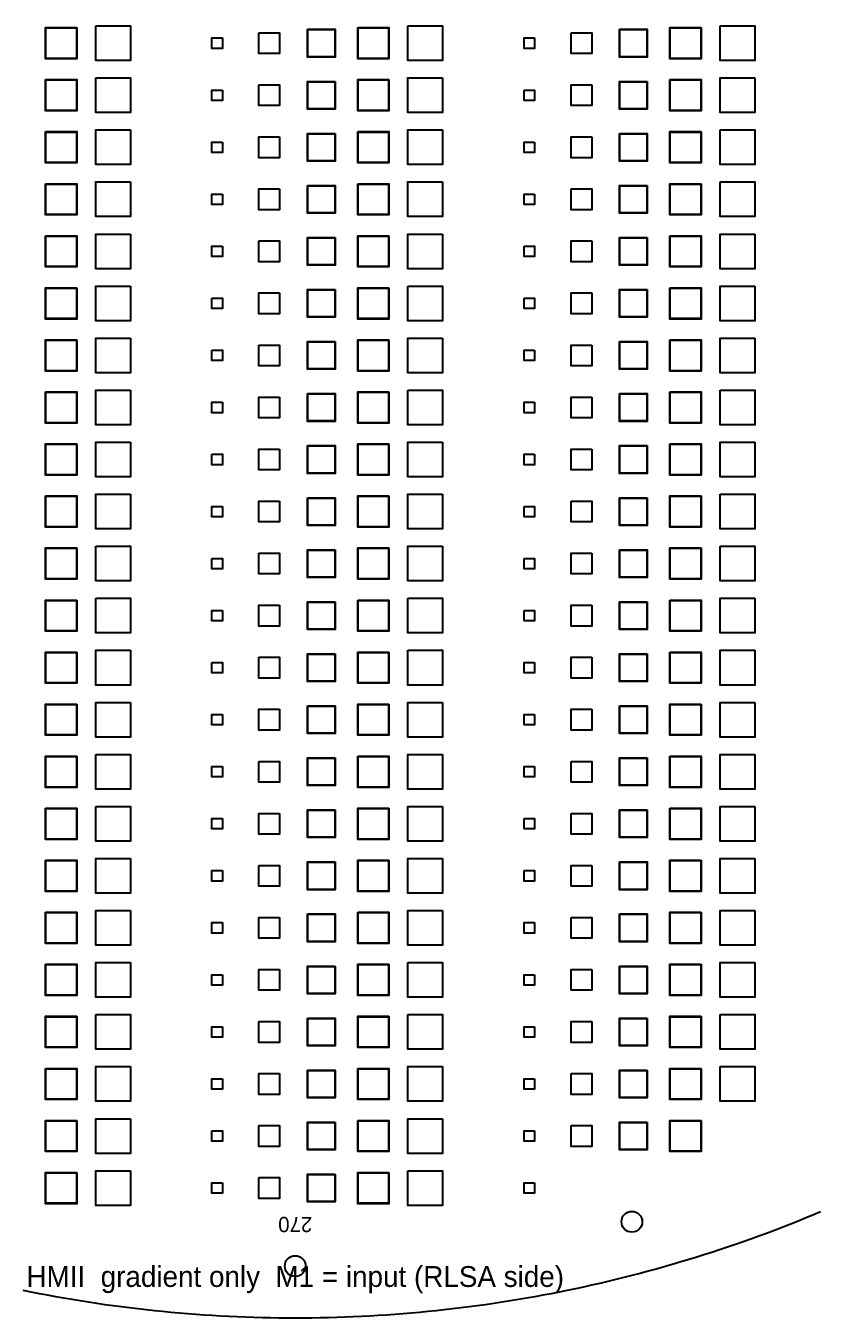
# Model space of a CAD drawing. Header units: millimetres. Extents: x -195 to 195, y -204 to 195.
# Drawn here: x -38.8 to 75.7, y -195 to -8.8 of the extents above; entities that cross this region are included whole.
import ezdxf
from ezdxf.enums import TextEntityAlignment as Align

# ---------------------------------------------------------------- set-up
doc = ezdxf.new("R2010")
doc.units = ezdxf.units.MM
for name, color, linetype in [('M3', 5, 'Continuous'), ('M4', 3, 'Continuous'), ('NPTH', 9, 'Continuous'), ('OUTLINE', 7, 'Continuous'), ('SILK_TOP', 7, 'Continuous')]:
    doc.layers.add(name, color=color, linetype=linetype)

msp = doc.modelspace()

# ---------------------------------------------------------------- linework, layer by layer
at = {"layer": 'M3'}
for points in [[(-31.55, -9.05), (-31.55, -13.45), (-35.95, -13.45), (-35.95, -9.05)], [(-28.75, -8.75), (-23.75, -8.75), (-23.75, -13.75), (-28.75, -13.75)], [(1.8, -9.3), (5.7, -9.3), (5.7, -13.2), (1.8, -13.2)], [(9.05, -9.05), (13.45, -9.05), (13.45, -13.45), (9.05, -13.45)], [(16.25, -8.75), (21.25, -8.75), (21.25, -13.75), (16.25, -13.75)], [(46.8, -9.3), (50.7, -9.3), (50.7, -13.2), (46.8, -13.2)], [(58.45, -9.05), (58.45, -13.45), (54.05, -13.45), (54.05, -9.05)], [(61.25, -8.75), (66.25, -8.75), (66.25, -13.75), (61.25, -13.75)], [(-10.5, -10.5), (-10.5, -12), (-12, -12), (-12, -10.5)], [(-5.25, -9.75), (-2.25, -9.75), (-2.25, -12.75), (-5.25, -12.75)], [(34.5, -10.5), (34.5, -12), (33, -12), (33, -10.5)], [(39.75, -9.75), (42.75, -9.75), (42.75, -12.75), (39.75, -12.75)], [(-35.95, -16.55), (-31.55, -16.55), (-31.55, -20.95), (-35.95, -20.95)], [(-28.75, -16.25), (-23.75, -16.25), (-23.75, -21.25), (-28.75, -21.25)], [(13.45, -16.55), (13.45, -20.95), (9.05, -20.95), (9.05, -16.55)], [(21.25, -16.25), (21.25, -21.25), (16.25, -21.25), (16.25, -16.25)], [(54.05, -16.55), (58.45, -16.55), (58.45, -20.95), (54.05, -20.95)], [(66.25, -16.25), (66.25, -21.25), (61.25, -21.25), (61.25, -16.25)], [(-10.5, -18), (-10.5, -19.5), (-12, -19.5), (-12, -18)], [(-5.25, -17.25), (-2.25, -17.25), (-2.25, -20.25), (-5.25, -20.25)], [(5.7, -16.8), (5.7, -20.7), (1.8, -20.7), (1.8, -16.8)], [(33, -18), (34.5, -18), (34.5, -19.5), (33, -19.5)], [(42.75, -17.25), (42.75, -20.25), (39.75, -20.25), (39.75, -17.25)], [(50.7, -16.8), (50.7, -20.7), (46.8, -20.7), (46.8, -16.8)], [(-35.95, -24.05), (-31.55, -24.05), (-31.55, -28.45), (-35.95, -28.45)], [(-23.75, -23.75), (-23.75, -28.75), (-28.75, -28.75), (-28.75, -23.75)], [(9.05, -24.05), (13.45, -24.05), (13.45, -28.45), (9.05, -28.45)], [(21.25, -23.75), (21.25, -28.75), (16.25, -28.75), (16.25, -23.75)], [(58.45, -24.05), (58.45, -28.45), (54.05, -28.45), (54.05, -24.05)], [(61.25, -23.75), (66.25, -23.75), (66.25, -28.75), (61.25, -28.75)], [(-10.5, -25.5), (-10.5, -27), (-12, -27), (-12, -25.5)], [(-2.25, -24.75), (-2.25, -27.75), (-5.25, -27.75), (-5.25, -24.75)], [(5.7, -24.3), (5.7, -28.2), (1.8, -28.2), (1.8, -24.3)], [(34.5, -25.5), (34.5, -27), (33, -27), (33, -25.5)], [(42.75, -24.75), (42.75, -27.75), (39.75, -27.75), (39.75, -24.75)], [(46.8, -24.3), (50.7, -24.3), (50.7, -28.2), (46.8, -28.2)], [(-35.95, -31.55), (-31.55, -31.55), (-31.55, -35.95), (-35.95, -35.95)], [(-23.75, -31.25), (-23.75, -36.25), (-28.75, -36.25), (-28.75, -31.25)], [(9.05, -31.55), (13.45, -31.55), (13.45, -35.95), (9.05, -35.95)], [(21.25, -31.25), (21.25, -36.25), (16.25, -36.25), (16.25, -31.25)], [(58.45, -31.55), (58.45, -35.95), (54.05, -35.95), (54.05, -31.55)], [(61.25, -31.25), (66.25, -31.25), (66.25, -36.25), (61.25, -36.25)], [(-10.5, -33), (-10.5, -34.5), (-12, -34.5), (-12, -33)], [(-2.25, -32.25), (-2.25, -35.25), (-5.25, -35.25), (-5.25, -32.25)], [(1.8, -31.8), (5.7, -31.8), (5.7, -35.7), (1.8, -35.7)], [(34.5, -33), (34.5, -34.5), (33, -34.5), (33, -33)], [(39.75, -32.25), (42.75, -32.25), (42.75, -35.25), (39.75, -35.25)], [(50.7, -31.8), (50.7, -35.7), (46.8, -35.7), (46.8, -31.8)], [(-35.95, -39.05), (-31.55, -39.05), (-31.55, -43.45), (-35.95, -43.45)], [(-23.75, -38.75), (-23.75, -43.75), (-28.75, -43.75), (-28.75, -38.75)], [(13.45, -39.05), (13.45, -43.45), (9.05, -43.45), (9.05, -39.05)], [(21.25, -38.75), (21.25, -43.75), (16.25, -43.75), (16.25, -38.75)], [(54.05, -39.05), (58.45, -39.05), (58.45, -43.45), (54.05, -43.45)], [(66.25, -38.75), (66.25, -43.75), (61.25, -43.75), (61.25, -38.75)], [(-10.5, -40.5), (-10.5, -42), (-12, -42), (-12, -40.5)], [(-5.25, -39.75), (-2.25, -39.75), (-2.25, -42.75), (-5.25, -42.75)], [(5.7, -39.3), (5.7, -43.2), (1.8, -43.2), (1.8, -39.3)], [(33, -40.5), (34.5, -40.5), (34.5, -42), (33, -42)], [(42.75, -39.75), (42.75, -42.75), (39.75, -42.75), (39.75, -39.75)], [(50.7, -39.3), (50.7, -43.2), (46.8, -43.2), (46.8, -39.3)], [(-31.55, -46.55), (-31.55, -50.95), (-35.95, -50.95), (-35.95, -46.55)], [(-23.75, -46.25), (-23.75, -51.25), (-28.75, -51.25), (-28.75, -46.25)], [(13.45, -46.55), (13.45, -50.95), (9.05, -50.95), (9.05, -46.55)], [(16.25, -46.25), (21.25, -46.25), (21.25, -51.25), (16.25, -51.25)], [(54.05, -46.55), (58.45, -46.55), (58.45, -50.95), (54.05, -50.95)], [(66.25, -46.25), (66.25, -51.25), (61.25, -51.25), (61.25, -46.25)], [(-12, -48), (-10.5, -48), (-10.5, -49.5), (-12, -49.5)], [(-2.25, -47.25), (-2.25, -50.25), (-5.25, -50.25), (-5.25, -47.25)], [(5.7, -46.8), (5.7, -50.7), (1.8, -50.7), (1.8, -46.8)], [(33, -48), (34.5, -48), (34.5, -49.5), (33, -49.5)], [(42.75, -47.25), (42.75, -50.25), (39.75, -50.25), (39.75, -47.25)], [(50.7, -46.8), (50.7, -50.7), (46.8, -50.7), (46.8, -46.8)], [(-23.75, -53.75), (-23.75, -58.75), (-28.75, -58.75), (-28.75, -53.75)], [(21.25, -53.75), (21.25, -58.75), (16.25, -58.75), (16.25, -53.75)], [(66.25, -53.75), (66.25, -58.75), (61.25, -58.75), (61.25, -53.75)], [(-31.55, -54.05), (-31.55, -58.45), (-35.95, -58.45), (-35.95, -54.05)], [(-12, -55.5), (-10.5, -55.5), (-10.5, -57), (-12, -57)], [(-5.25, -54.75), (-2.25, -54.75), (-2.25, -57.75), (-5.25, -57.75)], [(5.7, -54.3), (5.7, -58.2), (1.8, -58.2), (1.8, -54.3)], [(13.45, -54.05), (13.45, -58.45), (9.05, -58.45), (9.05, -54.05)], [(34.5, -55.5), (34.5, -57), (33, -57), (33, -55.5)], [(42.75, -54.75), (42.75, -57.75), (39.75, -57.75), (39.75, -54.75)], [(46.8, -54.3), (50.7, -54.3), (50.7, -58.2), (46.8, -58.2)], [(54.05, -54.05), (58.45, -54.05), (58.45, -58.45), (54.05, -58.45)], [(-23.75, -61.25), (-23.75, -66.25), (-28.75, -66.25), (-28.75, -61.25)], [(16.25, -61.25), (21.25, -61.25), (21.25, -66.25), (16.25, -66.25)], [(61.25, -61.25), (66.25, -61.25), (66.25, -66.25), (61.25, -66.25)], [(-35.95, -61.55), (-31.55, -61.55), (-31.55, -65.95), (-35.95, -65.95)], [(-10.5, -63), (-10.5, -64.5), (-12, -64.5), (-12, -63)], [(-2.25, -62.25), (-2.25, -65.25), (-5.25, -65.25), (-5.25, -62.25)], [(1.8, -61.8), (5.7, -61.8), (5.7, -65.7), (1.8, -65.7)], [(13.45, -61.55), (13.45, -65.95), (9.05, -65.95), (9.05, -61.55)], [(34.5, -63), (34.5, -64.5), (33, -64.5), (33, -63)], [(42.75, -62.25), (42.75, -65.25), (39.75, -65.25), (39.75, -62.25)], [(46.8, -61.8), (50.7, -61.8), (50.7, -65.7), (46.8, -65.7)], [(54.05, -61.55), (58.45, -61.55), (58.45, -65.95), (54.05, -65.95)], [(-23.75, -68.75), (-23.75, -73.75), (-28.75, -73.75), (-28.75, -68.75)], [(21.25, -68.75), (21.25, -73.75), (16.25, -73.75), (16.25, -68.75)], [(66.25, -68.75), (66.25, -73.75), (61.25, -73.75), (61.25, -68.75)], [(-31.55, -69.05), (-31.55, -73.45), (-35.95, -73.45), (-35.95, -69.05)], [(-12, -70.5), (-10.5, -70.5), (-10.5, -72), (-12, -72)], [(-2.25, -69.75), (-2.25, -72.75), (-5.25, -72.75), (-5.25, -69.75)], [(1.8, -69.3), (5.7, -69.3), (5.7, -73.2), (1.8, -73.2)], [(13.45, -69.05), (13.45, -73.45), (9.05, -73.45), (9.05, -69.05)], [(34.5, -70.5), (34.5, -72), (33, -72), (33, -70.5)], [(42.75, -69.75), (42.75, -72.75), (39.75, -72.75), (39.75, -69.75)], [(50.7, -69.3), (50.7, -73.2), (46.8, -73.2), (46.8, -69.3)], [(54.05, -69.05), (58.45, -69.05), (58.45, -73.45), (54.05, -73.45)], [(-23.75, -76.25), (-23.75, -81.25), (-28.75, -81.25), (-28.75, -76.25)], [(21.25, -76.25), (21.25, -81.25), (16.25, -81.25), (16.25, -76.25)], [(61.25, -76.25), (66.25, -76.25), (66.25, -81.25), (61.25, -81.25)], [(-35.95, -76.55), (-31.55, -76.55), (-31.55, -80.95), (-35.95, -80.95)], [(-10.5, -78), (-10.5, -79.5), (-12, -79.5), (-12, -78)], [(-2.25, -77.25), (-2.25, -80.25), (-5.25, -80.25), (-5.25, -77.25)], [(1.8, -76.8), (5.7, -76.8), (5.7, -80.7), (1.8, -80.7)], [(13.45, -76.55), (13.45, -80.95), (9.05, -80.95), (9.05, -76.55)], [(33, -78), (34.5, -78), (34.5, -79.5), (33, -79.5)], [(39.75, -77.25), (42.75, -77.25), (42.75, -80.25), (39.75, -80.25)], [(50.7, -76.8), (50.7, -80.7), (46.8, -80.7), (46.8, -76.8)], [(58.45, -76.55), (58.45, -80.95), (54.05, -80.95), (54.05, -76.55)], [(-28.75, -83.75), (-23.75, -83.75), (-23.75, -88.75), (-28.75, -88.75)], [(21.25, -83.75), (21.25, -88.75), (16.25, -88.75), (16.25, -83.75)], [(61.25, -83.75), (66.25, -83.75), (66.25, -88.75), (61.25, -88.75)], [(-31.55, -84.05), (-31.55, -88.45), (-35.95, -88.45), (-35.95, -84.05)], [(-12, -85.5), (-10.5, -85.5), (-10.5, -87), (-12, -87)], [(-5.25, -84.75), (-2.25, -84.75), (-2.25, -87.75), (-5.25, -87.75)], [(5.7, -84.3), (5.7, -88.2), (1.8, -88.2), (1.8, -84.3)], [(13.45, -84.05), (13.45, -88.45), (9.05, -88.45), (9.05, -84.05)], [(33, -85.5), (34.5, -85.5), (34.5, -87), (33, -87)], [(42.75, -84.75), (42.75, -87.75), (39.75, -87.75), (39.75, -84.75)], [(46.8, -84.3), (50.7, -84.3), (50.7, -88.2), (46.8, -88.2)], [(58.45, -84.05), (58.45, -88.45), (54.05, -88.45), (54.05, -84.05)], [(-28.75, -91.25), (-23.75, -91.25), (-23.75, -96.25), (-28.75, -96.25)], [(16.25, -91.25), (21.25, -91.25), (21.25, -96.25), (16.25, -96.25)], [(66.25, -91.25), (66.25, -96.25), (61.25, -96.25), (61.25, -91.25)], [(-31.55, -91.55), (-31.55, -95.95), (-35.95, -95.95), (-35.95, -91.55)], [(-10.5, -93), (-10.5, -94.5), (-12, -94.5), (-12, -93)], [(-2.25, -92.25), (-2.25, -95.25), (-5.25, -95.25), (-5.25, -92.25)], [(5.7, -91.8), (5.7, -95.7), (1.8, -95.7), (1.8, -91.8)], [(9.05, -91.55), (13.45, -91.55), (13.45, -95.95), (9.05, -95.95)], [(33, -93), (34.5, -93), (34.5, -94.5), (33, -94.5)], [(42.75, -92.25), (42.75, -95.25), (39.75, -95.25), (39.75, -92.25)], [(50.7, -91.8), (50.7, -95.7), (46.8, -95.7), (46.8, -91.8)], [(54.05, -91.55), (58.45, -91.55), (58.45, -95.95), (54.05, -95.95)], [(-31.55, -99.05), (-31.55, -103.45), (-35.95, -103.45), (-35.95, -99.05)], [(-23.75, -98.75), (-23.75, -103.75), (-28.75, -103.75), (-28.75, -98.75)], [(-12, -100.5), (-10.5, -100.5), (-10.5, -102), (-12, -102)], [(-5.25, -99.75), (-2.25, -99.75), (-2.25, -102.75), (-5.25, -102.75)], [(5.7, -99.3), (5.7, -103.2), (1.8, -103.2), (1.8, -99.3)], [(13.45, -99.05), (13.45, -103.45), (9.05, -103.45), (9.05, -99.05)], [(16.25, -98.75), (21.25, -98.75), (21.25, -103.75), (16.25, -103.75)], [(34.5, -100.5), (34.5, -102), (33, -102), (33, -100.5)], [(42.75, -99.75), (42.75, -102.75), (39.75, -102.75), (39.75, -99.75)], [(50.7, -99.3), (50.7, -103.2), (46.8, -103.2), (46.8, -99.3)], [(54.05, -99.05), (58.45, -99.05), (58.45, -103.45), (54.05, -103.45)], [(66.25, -98.75), (66.25, -103.75), (61.25, -103.75), (61.25, -98.75)], [(-31.55, -106.55), (-31.55, -110.95), (-35.95, -110.95), (-35.95, -106.55)], [(-23.75, -106.25), (-23.75, -111.25), (-28.75, -111.25), (-28.75, -106.25)], [(-10.5, -108), (-10.5, -109.5), (-12, -109.5), (-12, -108)], [(-2.25, -107.25), (-2.25, -110.25), (-5.25, -110.25), (-5.25, -107.25)], [(1.8, -106.8), (5.7, -106.8), (5.7, -110.7), (1.8, -110.7)], [(13.45, -106.55), (13.45, -110.95), (9.05, -110.95), (9.05, -106.55)], [(21.25, -106.25), (21.25, -111.25), (16.25, -111.25), (16.25, -106.25)], [(34.5, -108), (34.5, -109.5), (33, -109.5), (33, -108)], [(42.75, -107.25), (42.75, -110.25), (39.75, -110.25), (39.75, -107.25)], [(46.8, -106.8), (50.7, -106.8), (50.7, -110.7), (46.8, -110.7)], [(58.45, -106.55), (58.45, -110.95), (54.05, -110.95), (54.05, -106.55)], [(66.25, -106.25), (66.25, -111.25), (61.25, -111.25), (61.25, -106.25)], [(-31.55, -114.05), (-31.55, -118.45), (-35.95, -118.45), (-35.95, -114.05)], [(-28.75, -113.75), (-23.75, -113.75), (-23.75, -118.75), (-28.75, -118.75)], [(-5.25, -114.75), (-2.25, -114.75), (-2.25, -117.75), (-5.25, -117.75)], [(5.7, -114.3), (5.7, -118.2), (1.8, -118.2), (1.8, -114.3)], [(9.05, -114.05), (13.45, -114.05), (13.45, -118.45), (9.05, -118.45)], [(21.25, -113.75), (21.25, -118.75), (16.25, -118.75), (16.25, -113.75)], [(39.75, -114.75), (42.75, -114.75), (42.75, -117.75), (39.75, -117.75)], [(50.7, -114.3), (50.7, -118.2), (46.8, -118.2), (46.8, -114.3)], [(54.05, -114.05), (58.45, -114.05), (58.45, -118.45), (54.05, -118.45)], [(66.25, -113.75), (66.25, -118.75), (61.25, -118.75), (61.25, -113.75)], [(-10.5, -115.5), (-10.5, -117), (-12, -117), (-12, -115.5)], [(34.5, -115.5), (34.5, -117), (33, -117), (33, -115.5)], [(-35.95, -121.55), (-31.55, -121.55), (-31.55, -125.95), (-35.95, -125.95)], [(-28.75, -121.25), (-23.75, -121.25), (-23.75, -126.25), (-28.75, -126.25)], [(-2.25, -122.25), (-2.25, -125.25), (-5.25, -125.25), (-5.25, -122.25)], [(5.7, -121.8), (5.7, -125.7), (1.8, -125.7), (1.8, -121.8)], [(13.45, -121.55), (13.45, -125.95), (9.05, -125.95), (9.05, -121.55)], [(21.25, -121.25), (21.25, -126.25), (16.25, -126.25), (16.25, -121.25)], [(39.75, -122.25), (42.75, -122.25), (42.75, -125.25), (39.75, -125.25)], [(50.7, -121.8), (50.7, -125.7), (46.8, -125.7), (46.8, -121.8)], [(54.05, -121.55), (58.45, -121.55), (58.45, -125.95), (54.05, -125.95)], [(66.25, -121.25), (66.25, -126.25), (61.25, -126.25), (61.25, -121.25)], [(-10.5, -123), (-10.5, -124.5), (-12, -124.5), (-12, -123)], [(33, -123), (34.5, -123), (34.5, -124.5), (33, -124.5)], [(-35.95, -129.05), (-31.55, -129.05), (-31.55, -133.45), (-35.95, -133.45)], [(-23.75, -128.75), (-23.75, -133.75), (-28.75, -133.75), (-28.75, -128.75)], [(-5.25, -129.75), (-2.25, -129.75), (-2.25, -132.75), (-5.25, -132.75)], [(5.7, -129.3), (5.7, -133.2), (1.8, -133.2), (1.8, -129.3)], [(13.45, -129.05), (13.45, -133.45), (9.05, -133.45), (9.05, -129.05)], [(21.25, -128.75), (21.25, -133.75), (16.25, -133.75), (16.25, -128.75)], [(42.75, -129.75), (42.75, -132.75), (39.75, -132.75), (39.75, -129.75)], [(46.8, -129.3), (50.7, -129.3), (50.7, -133.2), (46.8, -133.2)], [(58.45, -129.05), (58.45, -133.45), (54.05, -133.45), (54.05, -129.05)], [(66.25, -128.75), (66.25, -133.75), (61.25, -133.75), (61.25, -128.75)], [(-10.5, -130.5), (-10.5, -132), (-12, -132), (-12, -130.5)], [(33, -130.5), (34.5, -130.5), (34.5, -132), (33, -132)], [(-35.95, -136.55), (-31.55, -136.55), (-31.55, -140.95), (-35.95, -140.95)], [(-23.75, -136.25), (-23.75, -141.25), (-28.75, -141.25), (-28.75, -136.25)], [(-2.25, -137.25), (-2.25, -140.25), (-5.25, -140.25), (-5.25, -137.25)], [(1.8, -136.8), (5.7, -136.8), (5.7, -140.7), (1.8, -140.7)], [(9.05, -136.55), (13.45, -136.55), (13.45, -140.95), (9.05, -140.95)], [(21.25, -136.25), (21.25, -141.25), (16.25, -141.25), (16.25, -136.25)], [(39.75, -137.25), (42.75, -137.25), (42.75, -140.25), (39.75, -140.25)], [(46.8, -136.8), (50.7, -136.8), (50.7, -140.7), (46.8, -140.7)], [(58.45, -136.55), (58.45, -140.95), (54.05, -140.95), (54.05, -136.55)], [(66.25, -136.25), (66.25, -141.25), (61.25, -141.25), (61.25, -136.25)], [(-10.5, -138), (-10.5, -139.5), (-12, -139.5), (-12, -138)], [(34.5, -138), (34.5, -139.5), (33, -139.5), (33, -138)], [(-35.95, -144.05), (-31.55, -144.05), (-31.55, -148.45), (-35.95, -148.45)], [(-23.75, -143.75), (-23.75, -148.75), (-28.75, -148.75), (-28.75, -143.75)], [(-2.25, -144.75), (-2.25, -147.75), (-5.25, -147.75), (-5.25, -144.75)], [(5.7, -144.3), (5.7, -148.2), (1.8, -148.2), (1.8, -144.3)], [(13.45, -144.05), (13.45, -148.45), (9.05, -148.45), (9.05, -144.05)], [(16.25, -143.75), (21.25, -143.75), (21.25, -148.75), (16.25, -148.75)], [(42.75, -144.75), (42.75, -147.75), (39.75, -147.75), (39.75, -144.75)], [(46.8, -144.3), (50.7, -144.3), (50.7, -148.2), (46.8, -148.2)], [(58.45, -144.05), (58.45, -148.45), (54.05, -148.45), (54.05, -144.05)], [(66.25, -143.75), (66.25, -148.75), (61.25, -148.75), (61.25, -143.75)], [(-10.5, -145.5), (-10.5, -147), (-12, -147), (-12, -145.5)], [(34.5, -145.5), (34.5, -147), (33, -147), (33, -145.5)], [(-31.55, -151.55), (-31.55, -155.95), (-35.95, -155.95), (-35.95, -151.55)], [(-28.75, -151.25), (-23.75, -151.25), (-23.75, -156.25), (-28.75, -156.25)], [(-5.25, -152.25), (-2.25, -152.25), (-2.25, -155.25), (-5.25, -155.25)], [(1.8, -151.8), (5.7, -151.8), (5.7, -155.7), (1.8, -155.7)], [(13.45, -151.55), (13.45, -155.95), (9.05, -155.95), (9.05, -151.55)], [(16.25, -151.25), (21.25, -151.25), (21.25, -156.25), (16.25, -156.25)], [(42.75, -152.25), (42.75, -155.25), (39.75, -155.25), (39.75, -152.25)], [(50.7, -151.8), (50.7, -155.7), (46.8, -155.7), (46.8, -151.8)], [(58.45, -151.55), (58.45, -155.95), (54.05, -155.95), (54.05, -151.55)], [(61.25, -151.25), (66.25, -151.25), (66.25, -156.25), (61.25, -156.25)], [(-10.5, -153), (-10.5, -154.5), (-12, -154.5), (-12, -153)], [(34.5, -153), (34.5, -154.5), (33, -154.5), (33, -153)], [(-35.95, -159.05), (-31.55, -159.05), (-31.55, -163.45), (-35.95, -163.45)], [(-23.75, -158.75), (-23.75, -163.75), (-28.75, -163.75), (-28.75, -158.75)], [(-2.25, -159.75), (-2.25, -162.75), (-5.25, -162.75), (-5.25, -159.75)], [(1.8, -159.3), (5.7, -159.3), (5.7, -163.2), (1.8, -163.2)], [(9.05, -159.05), (13.45, -159.05), (13.45, -163.45), (9.05, -163.45)], [(21.25, -158.75), (21.25, -163.75), (16.25, -163.75), (16.25, -158.75)], [(39.75, -159.75), (42.75, -159.75), (42.75, -162.75), (39.75, -162.75)], [(50.7, -159.3), (50.7, -163.2), (46.8, -163.2), (46.8, -159.3)], [(58.45, -159.05), (58.45, -163.45), (54.05, -163.45), (54.05, -159.05)], [(61.25, -158.75), (66.25, -158.75), (66.25, -163.75), (61.25, -163.75)], [(-10.5, -160.5), (-10.5, -162), (-12, -162), (-12, -160.5)], [(34.5, -160.5), (34.5, -162), (33, -162), (33, -160.5)], [(-31.55, -166.55), (-31.55, -170.95), (-35.95, -170.95), (-35.95, -166.55)], [(-23.75, -166.25), (-23.75, -171.25), (-28.75, -171.25), (-28.75, -166.25)], [(-5.25, -167.25), (-2.25, -167.25), (-2.25, -170.25), (-5.25, -170.25)], [(5.7, -166.8), (5.7, -170.7), (1.8, -170.7), (1.8, -166.8)], [(9.05, -166.55), (13.45, -166.55), (13.45, -170.95), (9.05, -170.95)], [(21.25, -166.25), (21.25, -171.25), (16.25, -171.25), (16.25, -166.25)], [(39.75, -167.25), (42.75, -167.25), (42.75, -170.25), (39.75, -170.25)], [(50.7, -166.8), (50.7, -170.7), (46.8, -170.7), (46.8, -166.8)], [(58.45, -166.55), (58.45, -170.95), (54.05, -170.95), (54.05, -166.55)], [(-12, -168), (-10.5, -168), (-10.5, -169.5), (-12, -169.5)], [(34.5, -168), (34.5, -169.5), (33, -169.5), (33, -168)], [(-31.55, -174.05), (-31.55, -178.45), (-35.95, -178.45), (-35.95, -174.05)], [(-23.75, -173.75), (-23.75, -178.75), (-28.75, -178.75), (-28.75, -173.75)], [(-5.25, -174.75), (-2.25, -174.75), (-2.25, -177.75), (-5.25, -177.75)], [(5.7, -174.3), (5.7, -178.2), (1.8, -178.2), (1.8, -174.3)], [(13.45, -174.05), (13.45, -178.45), (9.05, -178.45), (9.05, -174.05)], [(16.25, -173.75), (21.25, -173.75), (21.25, -178.75), (16.25, -178.75)], [(-10.5, -175.5), (-10.5, -177), (-12, -177), (-12, -175.5)], [(34.5, -175.5), (34.5, -177), (33, -177), (33, -175.5)]]:
    msp.add_lwpolyline(points, close=True, dxfattribs=at)
at = {"layer": 'M4'}
for points in [[(-31.5, -9), (-31.5, -13.5), (-36, -13.5), (-36, -9)], [(-28.75, -8.75), (-23.75, -8.75), (-23.75, -13.75), (-28.75, -13.75)], [(1.75, -9.25), (5.75, -9.25), (5.75, -13.25), (1.75, -13.25)], [(9, -9), (13.5, -9), (13.5, -13.5), (9, -13.5)], [(16.25, -8.75), (21.25, -8.75), (21.25, -13.75), (16.25, -13.75)], [(46.75, -9.25), (50.75, -9.25), (50.75, -13.25), (46.75, -13.25)], [(58.5, -9), (58.5, -13.5), (54, -13.5), (54, -9)], [(61.25, -8.75), (66.25, -8.75), (66.25, -13.75), (61.25, -13.75)], [(-10.5, -10.5), (-10.5, -12), (-12, -12), (-12, -10.5)], [(-5.25, -9.75), (-2.25, -9.75), (-2.25, -12.75), (-5.25, -12.75)], [(34.5, -10.5), (34.5, -12), (33, -12), (33, -10.5)], [(39.75, -9.75), (42.75, -9.75), (42.75, -12.75), (39.75, -12.75)], [(-36, -16.5), (-31.5, -16.5), (-31.5, -21), (-36, -21)], [(-28.75, -16.25), (-23.75, -16.25), (-23.75, -21.25), (-28.75, -21.25)], [(5.75, -16.75), (5.75, -20.75), (1.75, -20.75), (1.75, -16.75)], [(13.5, -16.5), (13.5, -21), (9, -21), (9, -16.5)], [(21.25, -16.25), (21.25, -21.25), (16.25, -21.25), (16.25, -16.25)], [(50.75, -16.75), (50.75, -20.75), (46.75, -20.75), (46.75, -16.75)], [(54, -16.5), (58.5, -16.5), (58.5, -21), (54, -21)], [(66.25, -16.25), (66.25, -21.25), (61.25, -21.25), (61.25, -16.25)], [(-10.5, -18), (-10.5, -19.5), (-12, -19.5), (-12, -18)], [(-5.25, -17.25), (-2.25, -17.25), (-2.25, -20.25), (-5.25, -20.25)], [(33, -18), (34.5, -18), (34.5, -19.5), (33, -19.5)], [(42.75, -17.25), (42.75, -20.25), (39.75, -20.25), (39.75, -17.25)], [(-36, -24), (-31.5, -24), (-31.5, -28.5), (-36, -28.5)], [(-23.75, -23.75), (-23.75, -28.75), (-28.75, -28.75), (-28.75, -23.75)], [(9, -24), (13.5, -24), (13.5, -28.5), (9, -28.5)], [(21.25, -23.75), (21.25, -28.75), (16.25, -28.75), (16.25, -23.75)], [(58.5, -24), (58.5, -28.5), (54, -28.5), (54, -24)], [(61.25, -23.75), (66.25, -23.75), (66.25, -28.75), (61.25, -28.75)], [(-10.5, -25.5), (-10.5, -27), (-12, -27), (-12, -25.5)], [(-2.25, -24.75), (-2.25, -27.75), (-5.25, -27.75), (-5.25, -24.75)], [(5.75, -24.25), (5.75, -28.25), (1.75, -28.25), (1.75, -24.25)], [(34.5, -25.5), (34.5, -27), (33, -27), (33, -25.5)], [(42.75, -24.75), (42.75, -27.75), (39.75, -27.75), (39.75, -24.75)], [(46.75, -24.25), (50.75, -24.25), (50.75, -28.25), (46.75, -28.25)], [(-36, -31.5), (-31.5, -31.5), (-31.5, -36), (-36, -36)], [(-23.75, -31.25), (-23.75, -36.25), (-28.75, -36.25), (-28.75, -31.25)], [(9, -31.5), (13.5, -31.5), (13.5, -36), (9, -36)], [(21.25, -31.25), (21.25, -36.25), (16.25, -36.25), (16.25, -31.25)], [(58.5, -31.5), (58.5, -36), (54, -36), (54, -31.5)], [(61.25, -31.25), (66.25, -31.25), (66.25, -36.25), (61.25, -36.25)], [(-10.5, -33), (-10.5, -34.5), (-12, -34.5), (-12, -33)], [(-2.25, -32.25), (-2.25, -35.25), (-5.25, -35.25), (-5.25, -32.25)], [(1.75, -31.75), (5.75, -31.75), (5.75, -35.75), (1.75, -35.75)], [(34.5, -33), (34.5, -34.5), (33, -34.5), (33, -33)], [(39.75, -32.25), (42.75, -32.25), (42.75, -35.25), (39.75, -35.25)], [(50.75, -31.75), (50.75, -35.75), (46.75, -35.75), (46.75, -31.75)], [(-36, -39), (-31.5, -39), (-31.5, -43.5), (-36, -43.5)], [(-23.75, -38.75), (-23.75, -43.75), (-28.75, -43.75), (-28.75, -38.75)], [(13.5, -39), (13.5, -43.5), (9, -43.5), (9, -39)], [(21.25, -38.75), (21.25, -43.75), (16.25, -43.75), (16.25, -38.75)], [(54, -39), (58.5, -39), (58.5, -43.5), (54, -43.5)], [(66.25, -38.75), (66.25, -43.75), (61.25, -43.75), (61.25, -38.75)], [(-10.5, -40.5), (-10.5, -42), (-12, -42), (-12, -40.5)], [(-5.25, -39.75), (-2.25, -39.75), (-2.25, -42.75), (-5.25, -42.75)], [(5.75, -39.25), (5.75, -43.25), (1.75, -43.25), (1.75, -39.25)], [(33, -40.5), (34.5, -40.5), (34.5, -42), (33, -42)], [(42.75, -39.75), (42.75, -42.75), (39.75, -42.75), (39.75, -39.75)], [(50.75, -39.25), (50.75, -43.25), (46.75, -43.25), (46.75, -39.25)], [(-31.5, -46.5), (-31.5, -51), (-36, -51), (-36, -46.5)], [(-23.75, -46.25), (-23.75, -51.25), (-28.75, -51.25), (-28.75, -46.25)], [(13.5, -46.5), (13.5, -51), (9, -51), (9, -46.5)], [(16.25, -46.25), (21.25, -46.25), (21.25, -51.25), (16.25, -51.25)], [(54, -46.5), (58.5, -46.5), (58.5, -51), (54, -51)], [(66.25, -46.25), (66.25, -51.25), (61.25, -51.25), (61.25, -46.25)], [(-12, -48), (-10.5, -48), (-10.5, -49.5), (-12, -49.5)], [(-2.25, -47.25), (-2.25, -50.25), (-5.25, -50.25), (-5.25, -47.25)], [(5.75, -46.75), (5.75, -50.75), (1.75, -50.75), (1.75, -46.75)], [(33, -48), (34.5, -48), (34.5, -49.5), (33, -49.5)], [(42.75, -47.25), (42.75, -50.25), (39.75, -50.25), (39.75, -47.25)], [(50.75, -46.75), (50.75, -50.75), (46.75, -50.75), (46.75, -46.75)], [(-31.5, -54), (-31.5, -58.5), (-36, -58.5), (-36, -54)], [(-23.75, -53.75), (-23.75, -58.75), (-28.75, -58.75), (-28.75, -53.75)], [(13.5, -54), (13.5, -58.5), (9, -58.5), (9, -54)], [(21.25, -53.75), (21.25, -58.75), (16.25, -58.75), (16.25, -53.75)], [(54, -54), (58.5, -54), (58.5, -58.5), (54, -58.5)], [(66.25, -53.75), (66.25, -58.75), (61.25, -58.75), (61.25, -53.75)], [(-12, -55.5), (-10.5, -55.5), (-10.5, -57), (-12, -57)], [(-5.25, -54.75), (-2.25, -54.75), (-2.25, -57.75), (-5.25, -57.75)], [(5.75, -54.25), (5.75, -58.25), (1.75, -58.25), (1.75, -54.25)], [(34.5, -55.5), (34.5, -57), (33, -57), (33, -55.5)], [(42.75, -54.75), (42.75, -57.75), (39.75, -57.75), (39.75, -54.75)], [(46.75, -54.25), (50.75, -54.25), (50.75, -58.25), (46.75, -58.25)], [(-23.75, -61.25), (-23.75, -66.25), (-28.75, -66.25), (-28.75, -61.25)], [(16.25, -61.25), (21.25, -61.25), (21.25, -66.25), (16.25, -66.25)], [(61.25, -61.25), (66.25, -61.25), (66.25, -66.25), (61.25, -66.25)], [(-36, -61.5), (-31.5, -61.5), (-31.5, -66), (-36, -66)], [(-10.5, -63), (-10.5, -64.5), (-12, -64.5), (-12, -63)], [(-2.25, -62.25), (-2.25, -65.25), (-5.25, -65.25), (-5.25, -62.25)], [(1.75, -61.75), (5.75, -61.75), (5.75, -65.75), (1.75, -65.75)], [(13.5, -61.5), (13.5, -66), (9, -66), (9, -61.5)], [(34.5, -63), (34.5, -64.5), (33, -64.5), (33, -63)], [(42.75, -62.25), (42.75, -65.25), (39.75, -65.25), (39.75, -62.25)], [(46.75, -61.75), (50.75, -61.75), (50.75, -65.75), (46.75, -65.75)], [(54, -61.5), (58.5, -61.5), (58.5, -66), (54, -66)], [(-23.75, -68.75), (-23.75, -73.75), (-28.75, -73.75), (-28.75, -68.75)], [(21.25, -68.75), (21.25, -73.75), (16.25, -73.75), (16.25, -68.75)], [(66.25, -68.75), (66.25, -73.75), (61.25, -73.75), (61.25, -68.75)], [(-31.5, -69), (-31.5, -73.5), (-36, -73.5), (-36, -69)], [(-12, -70.5), (-10.5, -70.5), (-10.5, -72), (-12, -72)], [(-2.25, -69.75), (-2.25, -72.75), (-5.25, -72.75), (-5.25, -69.75)], [(1.75, -69.25), (5.75, -69.25), (5.75, -73.25), (1.75, -73.25)], [(13.5, -69), (13.5, -73.5), (9, -73.5), (9, -69)], [(34.5, -70.5), (34.5, -72), (33, -72), (33, -70.5)], [(42.75, -69.75), (42.75, -72.75), (39.75, -72.75), (39.75, -69.75)], [(50.75, -69.25), (50.75, -73.25), (46.75, -73.25), (46.75, -69.25)], [(54, -69), (58.5, -69), (58.5, -73.5), (54, -73.5)], [(-23.75, -76.25), (-23.75, -81.25), (-28.75, -81.25), (-28.75, -76.25)], [(21.25, -76.25), (21.25, -81.25), (16.25, -81.25), (16.25, -76.25)], [(61.25, -76.25), (66.25, -76.25), (66.25, -81.25), (61.25, -81.25)], [(-36, -76.5), (-31.5, -76.5), (-31.5, -81), (-36, -81)], [(-10.5, -78), (-10.5, -79.5), (-12, -79.5), (-12, -78)], [(-2.25, -77.25), (-2.25, -80.25), (-5.25, -80.25), (-5.25, -77.25)], [(1.75, -76.75), (5.75, -76.75), (5.75, -80.75), (1.75, -80.75)], [(13.5, -76.5), (13.5, -81), (9, -81), (9, -76.5)], [(33, -78), (34.5, -78), (34.5, -79.5), (33, -79.5)], [(39.75, -77.25), (42.75, -77.25), (42.75, -80.25), (39.75, -80.25)], [(50.75, -76.75), (50.75, -80.75), (46.75, -80.75), (46.75, -76.75)], [(58.5, -76.5), (58.5, -81), (54, -81), (54, -76.5)], [(-28.75, -83.75), (-23.75, -83.75), (-23.75, -88.75), (-28.75, -88.75)], [(21.25, -83.75), (21.25, -88.75), (16.25, -88.75), (16.25, -83.75)], [(61.25, -83.75), (66.25, -83.75), (66.25, -88.75), (61.25, -88.75)], [(-31.5, -84), (-31.5, -88.5), (-36, -88.5), (-36, -84)], [(-12, -85.5), (-10.5, -85.5), (-10.5, -87), (-12, -87)], [(-5.25, -84.75), (-2.25, -84.75), (-2.25, -87.75), (-5.25, -87.75)], [(5.75, -84.25), (5.75, -88.25), (1.75, -88.25), (1.75, -84.25)], [(13.5, -84), (13.5, -88.5), (9, -88.5), (9, -84)], [(33, -85.5), (34.5, -85.5), (34.5, -87), (33, -87)], [(42.75, -84.75), (42.75, -87.75), (39.75, -87.75), (39.75, -84.75)], [(46.75, -84.25), (50.75, -84.25), (50.75, -88.25), (46.75, -88.25)], [(58.5, -84), (58.5, -88.5), (54, -88.5), (54, -84)], [(-28.75, -91.25), (-23.75, -91.25), (-23.75, -96.25), (-28.75, -96.25)], [(16.25, -91.25), (21.25, -91.25), (21.25, -96.25), (16.25, -96.25)], [(66.25, -91.25), (66.25, -96.25), (61.25, -96.25), (61.25, -91.25)], [(-31.5, -91.5), (-31.5, -96), (-36, -96), (-36, -91.5)], [(-10.5, -93), (-10.5, -94.5), (-12, -94.5), (-12, -93)], [(-2.25, -92.25), (-2.25, -95.25), (-5.25, -95.25), (-5.25, -92.25)], [(5.75, -91.75), (5.75, -95.75), (1.75, -95.75), (1.75, -91.75)], [(9, -91.5), (13.5, -91.5), (13.5, -96), (9, -96)], [(33, -93), (34.5, -93), (34.5, -94.5), (33, -94.5)], [(42.75, -92.25), (42.75, -95.25), (39.75, -95.25), (39.75, -92.25)], [(50.75, -91.75), (50.75, -95.75), (46.75, -95.75), (46.75, -91.75)], [(54, -91.5), (58.5, -91.5), (58.5, -96), (54, -96)], [(-31.5, -99), (-31.5, -103.5), (-36, -103.5), (-36, -99)], [(-23.75, -98.75), (-23.75, -103.75), (-28.75, -103.75), (-28.75, -98.75)], [(-12, -100.5), (-10.5, -100.5), (-10.5, -102), (-12, -102)], [(-5.25, -99.75), (-2.25, -99.75), (-2.25, -102.75), (-5.25, -102.75)], [(5.75, -99.25), (5.75, -103.25), (1.75, -103.25), (1.75, -99.25)], [(13.5, -99), (13.5, -103.5), (9, -103.5), (9, -99)], [(16.25, -98.75), (21.25, -98.75), (21.25, -103.75), (16.25, -103.75)], [(34.5, -100.5), (34.5, -102), (33, -102), (33, -100.5)], [(42.75, -99.75), (42.75, -102.75), (39.75, -102.75), (39.75, -99.75)], [(50.75, -99.25), (50.75, -103.25), (46.75, -103.25), (46.75, -99.25)], [(54, -99), (58.5, -99), (58.5, -103.5), (54, -103.5)], [(66.25, -98.75), (66.25, -103.75), (61.25, -103.75), (61.25, -98.75)], [(-31.5, -106.5), (-31.5, -111), (-36, -111), (-36, -106.5)], [(-23.75, -106.25), (-23.75, -111.25), (-28.75, -111.25), (-28.75, -106.25)], [(-10.5, -108), (-10.5, -109.5), (-12, -109.5), (-12, -108)], [(-2.25, -107.25), (-2.25, -110.25), (-5.25, -110.25), (-5.25, -107.25)], [(1.75, -106.75), (5.75, -106.75), (5.75, -110.75), (1.75, -110.75)], [(13.5, -106.5), (13.5, -111), (9, -111), (9, -106.5)], [(21.25, -106.25), (21.25, -111.25), (16.25, -111.25), (16.25, -106.25)], [(34.5, -108), (34.5, -109.5), (33, -109.5), (33, -108)], [(42.75, -107.25), (42.75, -110.25), (39.75, -110.25), (39.75, -107.25)], [(46.75, -106.75), (50.75, -106.75), (50.75, -110.75), (46.75, -110.75)], [(58.5, -106.5), (58.5, -111), (54, -111), (54, -106.5)], [(66.25, -106.25), (66.25, -111.25), (61.25, -111.25), (61.25, -106.25)], [(-31.5, -114), (-31.5, -118.5), (-36, -118.5), (-36, -114)], [(-28.75, -113.75), (-23.75, -113.75), (-23.75, -118.75), (-28.75, -118.75)], [(-5.25, -114.75), (-2.25, -114.75), (-2.25, -117.75), (-5.25, -117.75)], [(5.75, -114.25), (5.75, -118.25), (1.75, -118.25), (1.75, -114.25)], [(9, -114), (13.5, -114), (13.5, -118.5), (9, -118.5)], [(21.25, -113.75), (21.25, -118.75), (16.25, -118.75), (16.25, -113.75)], [(39.75, -114.75), (42.75, -114.75), (42.75, -117.75), (39.75, -117.75)], [(50.75, -114.25), (50.75, -118.25), (46.75, -118.25), (46.75, -114.25)], [(54, -114), (58.5, -114), (58.5, -118.5), (54, -118.5)], [(66.25, -113.75), (66.25, -118.75), (61.25, -118.75), (61.25, -113.75)], [(-10.5, -115.5), (-10.5, -117), (-12, -117), (-12, -115.5)], [(34.5, -115.5), (34.5, -117), (33, -117), (33, -115.5)], [(-36, -121.5), (-31.5, -121.5), (-31.5, -126), (-36, -126)], [(-28.75, -121.25), (-23.75, -121.25), (-23.75, -126.25), (-28.75, -126.25)], [(-2.25, -122.25), (-2.25, -125.25), (-5.25, -125.25), (-5.25, -122.25)], [(5.75, -121.75), (5.75, -125.75), (1.75, -125.75), (1.75, -121.75)], [(13.5, -121.5), (13.5, -126), (9, -126), (9, -121.5)], [(21.25, -121.25), (21.25, -126.25), (16.25, -126.25), (16.25, -121.25)], [(39.75, -122.25), (42.75, -122.25), (42.75, -125.25), (39.75, -125.25)], [(50.75, -121.75), (50.75, -125.75), (46.75, -125.75), (46.75, -121.75)], [(54, -121.5), (58.5, -121.5), (58.5, -126), (54, -126)], [(66.25, -121.25), (66.25, -126.25), (61.25, -126.25), (61.25, -121.25)], [(-10.5, -123), (-10.5, -124.5), (-12, -124.5), (-12, -123)], [(33, -123), (34.5, -123), (34.5, -124.5), (33, -124.5)], [(-36, -129), (-31.5, -129), (-31.5, -133.5), (-36, -133.5)], [(-23.75, -128.75), (-23.75, -133.75), (-28.75, -133.75), (-28.75, -128.75)], [(-5.25, -129.75), (-2.25, -129.75), (-2.25, -132.75), (-5.25, -132.75)], [(5.75, -129.25), (5.75, -133.25), (1.75, -133.25), (1.75, -129.25)], [(13.5, -129), (13.5, -133.5), (9, -133.5), (9, -129)], [(21.25, -128.75), (21.25, -133.75), (16.25, -133.75), (16.25, -128.75)], [(42.75, -129.75), (42.75, -132.75), (39.75, -132.75), (39.75, -129.75)], [(46.75, -129.25), (50.75, -129.25), (50.75, -133.25), (46.75, -133.25)], [(58.5, -129), (58.5, -133.5), (54, -133.5), (54, -129)], [(66.25, -128.75), (66.25, -133.75), (61.25, -133.75), (61.25, -128.75)], [(-10.5, -130.5), (-10.5, -132), (-12, -132), (-12, -130.5)], [(33, -130.5), (34.5, -130.5), (34.5, -132), (33, -132)], [(-36, -136.5), (-31.5, -136.5), (-31.5, -141), (-36, -141)], [(-23.75, -136.25), (-23.75, -141.25), (-28.75, -141.25), (-28.75, -136.25)], [(-2.25, -137.25), (-2.25, -140.25), (-5.25, -140.25), (-5.25, -137.25)], [(1.75, -136.75), (5.75, -136.75), (5.75, -140.75), (1.75, -140.75)], [(9, -136.5), (13.5, -136.5), (13.5, -141), (9, -141)], [(21.25, -136.25), (21.25, -141.25), (16.25, -141.25), (16.25, -136.25)], [(39.75, -137.25), (42.75, -137.25), (42.75, -140.25), (39.75, -140.25)], [(46.75, -136.75), (50.75, -136.75), (50.75, -140.75), (46.75, -140.75)], [(58.5, -136.5), (58.5, -141), (54, -141), (54, -136.5)], [(66.25, -136.25), (66.25, -141.25), (61.25, -141.25), (61.25, -136.25)], [(-10.5, -138), (-10.5, -139.5), (-12, -139.5), (-12, -138)], [(34.5, -138), (34.5, -139.5), (33, -139.5), (33, -138)], [(-36, -144), (-31.5, -144), (-31.5, -148.5), (-36, -148.5)], [(-23.75, -143.75), (-23.75, -148.75), (-28.75, -148.75), (-28.75, -143.75)], [(-2.25, -144.75), (-2.25, -147.75), (-5.25, -147.75), (-5.25, -144.75)], [(5.75, -144.25), (5.75, -148.25), (1.75, -148.25), (1.75, -144.25)], [(13.5, -144), (13.5, -148.5), (9, -148.5), (9, -144)], [(16.25, -143.75), (21.25, -143.75), (21.25, -148.75), (16.25, -148.75)], [(42.75, -144.75), (42.75, -147.75), (39.75, -147.75), (39.75, -144.75)], [(46.75, -144.25), (50.75, -144.25), (50.75, -148.25), (46.75, -148.25)], [(58.5, -144), (58.5, -148.5), (54, -148.5), (54, -144)], [(66.25, -143.75), (66.25, -148.75), (61.25, -148.75), (61.25, -143.75)], [(-10.5, -145.5), (-10.5, -147), (-12, -147), (-12, -145.5)], [(34.5, -145.5), (34.5, -147), (33, -147), (33, -145.5)], [(-31.5, -151.5), (-31.5, -156), (-36, -156), (-36, -151.5)], [(-28.75, -151.25), (-23.75, -151.25), (-23.75, -156.25), (-28.75, -156.25)], [(-5.25, -152.25), (-2.25, -152.25), (-2.25, -155.25), (-5.25, -155.25)], [(1.75, -151.75), (5.75, -151.75), (5.75, -155.75), (1.75, -155.75)], [(13.5, -151.5), (13.5, -156), (9, -156), (9, -151.5)], [(16.25, -151.25), (21.25, -151.25), (21.25, -156.25), (16.25, -156.25)], [(42.75, -152.25), (42.75, -155.25), (39.75, -155.25), (39.75, -152.25)], [(50.75, -151.75), (50.75, -155.75), (46.75, -155.75), (46.75, -151.75)], [(58.5, -151.5), (58.5, -156), (54, -156), (54, -151.5)], [(61.25, -151.25), (66.25, -151.25), (66.25, -156.25), (61.25, -156.25)], [(-10.5, -153), (-10.5, -154.5), (-12, -154.5), (-12, -153)], [(34.5, -153), (34.5, -154.5), (33, -154.5), (33, -153)], [(-36, -159), (-31.5, -159), (-31.5, -163.5), (-36, -163.5)], [(-23.75, -158.75), (-23.75, -163.75), (-28.75, -163.75), (-28.75, -158.75)], [(-2.25, -159.75), (-2.25, -162.75), (-5.25, -162.75), (-5.25, -159.75)], [(1.75, -159.25), (5.75, -159.25), (5.75, -163.25), (1.75, -163.25)], [(9, -159), (13.5, -159), (13.5, -163.5), (9, -163.5)], [(21.25, -158.75), (21.25, -163.75), (16.25, -163.75), (16.25, -158.75)], [(39.75, -159.75), (42.75, -159.75), (42.75, -162.75), (39.75, -162.75)], [(50.75, -159.25), (50.75, -163.25), (46.75, -163.25), (46.75, -159.25)], [(58.5, -159), (58.5, -163.5), (54, -163.5), (54, -159)], [(61.25, -158.75), (66.25, -158.75), (66.25, -163.75), (61.25, -163.75)], [(-10.5, -160.5), (-10.5, -162), (-12, -162), (-12, -160.5)], [(34.5, -160.5), (34.5, -162), (33, -162), (33, -160.5)], [(-31.5, -166.5), (-31.5, -171), (-36, -171), (-36, -166.5)], [(-23.75, -166.25), (-23.75, -171.25), (-28.75, -171.25), (-28.75, -166.25)], [(-5.25, -167.25), (-2.25, -167.25), (-2.25, -170.25), (-5.25, -170.25)], [(5.75, -166.75), (5.75, -170.75), (1.75, -170.75), (1.75, -166.75)], [(9, -166.5), (13.5, -166.5), (13.5, -171), (9, -171)], [(21.25, -166.25), (21.25, -171.25), (16.25, -171.25), (16.25, -166.25)], [(39.75, -167.25), (42.75, -167.25), (42.75, -170.25), (39.75, -170.25)], [(50.75, -166.75), (50.75, -170.75), (46.75, -170.75), (46.75, -166.75)], [(58.5, -166.5), (58.5, -171), (54, -171), (54, -166.5)], [(-12, -168), (-10.5, -168), (-10.5, -169.5), (-12, -169.5)], [(34.5, -168), (34.5, -169.5), (33, -169.5), (33, -168)], [(-31.5, -174), (-31.5, -178.5), (-36, -178.5), (-36, -174)], [(-23.75, -173.75), (-23.75, -178.75), (-28.75, -178.75), (-28.75, -173.75)], [(-5.25, -174.75), (-2.25, -174.75), (-2.25, -177.75), (-5.25, -177.75)], [(5.75, -174.25), (5.75, -178.25), (1.75, -178.25), (1.75, -174.25)], [(13.5, -174), (13.5, -178.5), (9, -178.5), (9, -174)], [(16.25, -173.75), (21.25, -173.75), (21.25, -178.75), (16.25, -178.75)], [(-10.5, -175.5), (-10.5, -177), (-12, -177), (-12, -175.5)], [(34.5, -175.5), (34.5, -177), (33, -177), (33, -175.5)]]:
    msp.add_lwpolyline(points, close=True, dxfattribs=at)
at = {"layer": 'NPTH'}
for centre in [(48.53, -181.11), (0, -187.5)]:
    msp.add_circle(centre, 1.5, dxfattribs=at)
at = {"layer": 'OUTLINE'}
msp.add_lwpolyline([(75.73, -179.7), (74.62, -180.16), (73.52, -180.61), (72.41, -181.06), (71.29, -181.5), (70.18, -181.93), (69.06, -182.36), (67.94, -182.78), (66.82, -183.19), (65.69, -183.6), (64.57, -184), (63.44, -184.39), (62.3, -184.78), (61.17, -185.16), (60.03, -185.53), (58.89, -185.89), (57.75, -186.25), (56.61, -186.6), (55.46, -186.95), (54.31, -187.28), (53.16, -187.61), (52.01, -187.94), (50.85, -188.25), (49.7, -188.56), (48.54, -188.86), (47.38, -189.16), (46.22, -189.44), (45.06, -189.72), (43.89, -190), (42.72, -190.26), (41.56, -190.52), (40.39, -190.77), (39.22, -191.02), (38.04, -191.25), (36.87, -191.48), (35.69, -191.71), (34.52, -191.92), (33.34, -192.13), (32.16, -192.33), (30.98, -192.52), (29.8, -192.71), (28.61, -192.89), (27.43, -193.06), (26.24, -193.23), (25.06, -193.38), (23.87, -193.53), (22.68, -193.68), (21.49, -193.81), (20.3, -193.94), (19.11, -194.06), (17.92, -194.17), (16.73, -194.28), (15.54, -194.38), (14.35, -194.47), (13.15, -194.56), (11.96, -194.63), (10.76, -194.7), (9.57, -194.77), (8.37, -194.82), (7.18, -194.87), (5.98, -194.91), (4.79, -194.94), (3.59, -194.97), (2.39, -194.99), (1.2, -195), (0, -195), (-1.2, -195), (-2.39, -194.99), (-3.59, -194.97), (-4.79, -194.94), (-5.98, -194.91), (-7.18, -194.87), (-8.37, -194.82), (-9.57, -194.77), (-10.76, -194.7), (-11.96, -194.63), (-13.15, -194.56), (-14.35, -194.47), (-15.54, -194.38), (-16.73, -194.28), (-17.92, -194.17), (-19.11, -194.06), (-20.3, -193.94), (-21.49, -193.81), (-22.68, -193.68), (-23.87, -193.53), (-25.06, -193.38), (-26.24, -193.23), (-27.43, -193.06), (-28.61, -192.89), (-29.8, -192.71), (-30.98, -192.52), (-32.16, -192.33), (-33.34, -192.13), (-34.52, -191.92), (-35.69, -191.71), (-36.87, -191.48), (-38.04, -191.25), (-39.22, -191.02)], dxfattribs=at)

# ---------------------------------------------------------------- texts
at = {"layer": 'SILK_TOP'}
msp.add_text('270', height=2.2, rotation=180, dxfattribs=at).set_placement((0, -181.5), align=Align.MIDDLE_CENTER)
msp.add_text('HMII  gradient only  M1 = input (RLSA side)', height=3, dxfattribs=at).set_placement((0, -189), align=Align.MIDDLE_CENTER)

doc.saveas('drawing.dxf')
